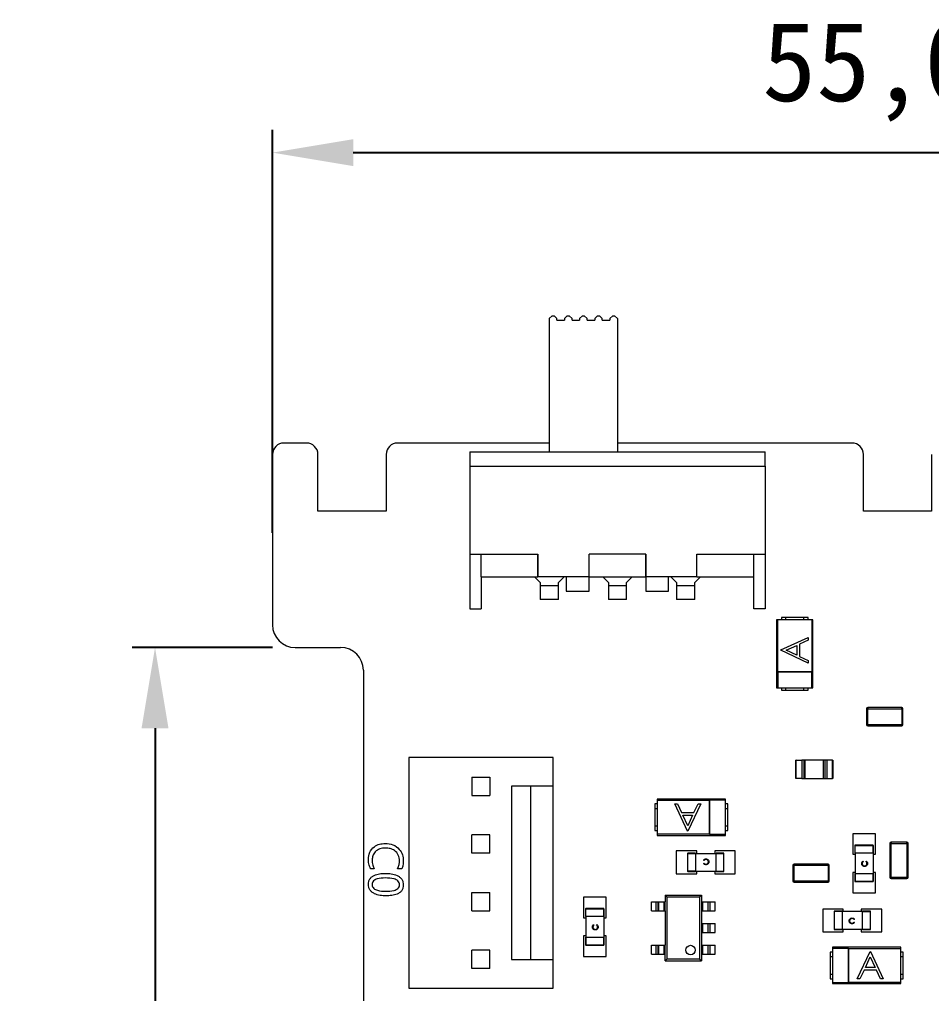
# Model space of a CAD drawing. Header units: millimetres. Extents: x 357.3 to 442.8, y 102.1 to 195.9.
# Drawn here: x 357.26 to 397.39, y 153.03 to 195.91 of the extents above; entities that cross this region are included whole.
import ezdxf

# ---------------------------------------------------------------- set-up
doc = ezdxf.new("R2010")
doc.units = ezdxf.units.MM
doc.header["$PDSIZE"] = -1
doc.dimstyles.new('ISO-25', dxfattribs={"dimtxt": 2.5, "dimasz": 2.5, "dimexe": 1.25, "dimexo": 0.625, "dimtad": 1, "dimtxsty": 'Standard', "dimcen": 2.5, "dimadec": 0, "dimazin": 0, "dimtfac": 1, "dimtmove": 0, "dimatfit": 3, "dimfxl": 1, "dimarcsym": 0})

# ---------------------------------------------------------------- blocks, each defined once
blk = doc.blocks.new('*D4')
at = {"color": 0, "lineweight": -2, "transparency": 16777216}
for p, q in [((368.395, 173.313), (368.395, 191.046)), ((423.395, 173.313), (423.395, 191.046)), ((371.951, 190.046), (419.839, 190.046))]:
    blk.add_line(p, q, dxfattribs=at)
at = {"color": 0, "transparency": 16777216}
for points in [[(371.951, 190.639), (371.951, 189.454), (368.395, 190.046)], [(419.839, 190.639), (419.839, 189.454), (423.395, 190.046)]]:
    blk.add_solid(points, dxfattribs=at)
at = {"layer": 'Defpoints', "color": 0, "transparency": 16777216}
for p in [(423.395, 190.046), (368.395, 172.313), (423.395, 172.313)]:
    blk.add_point(p, dxfattribs=at)
at = {"color": 0, "transparency": 16777216, "insert": (395.895, 193.612), "char_height": 3.5, "attachment_point": 5}
blk.add_mtext('55,00', dxfattribs=at)
blk = doc.blocks.new('*D9')
at = {"color": 0, "lineweight": -2, "transparency": 16777216}
for p, q in [((368.395, 168.262), (362.226, 168.262)), ((363.226, 164.706), (363.226, 147.828)), ((363.226, 123.818), (363.226, 140.696)), ((368.395, 120.262), (362.226, 120.262))]:
    blk.add_line(p, q, dxfattribs=at)
at = {"color": 0, "transparency": 16777216}
for points in [[(362.633, 164.706), (363.819, 164.706), (363.226, 168.262)], [(362.633, 123.818), (363.819, 123.818), (363.226, 120.262)]]:
    blk.add_solid(points, dxfattribs=at)
at = {"layer": 'Defpoints', "color": 0, "transparency": 16777216}
for p in [(363.226, 168.262), (369.395, 168.262), (369.395, 120.262)]:
    blk.add_point(p, dxfattribs=at)
at = {"color": 0, "transparency": 16777216, "insert": (363.226, 144.262), "char_height": 3.5, "attachment_point": 5}
blk.add_mtext('48,00', dxfattribs=at)

msp = doc.modelspace()

# ---------------------------------------------------------------- linework, layer by layer
at = {"color": 7, "linetype": 'Continuous', "lineweight": 15}
for p, q in [((380.575, 182.743), (380.7, 182.868)), ((380.575, 182.743), (380.575, 176.868)), ((380.7, 182.868), (380.783, 182.868)), ((380.783, 182.868), (380.908, 182.743)), ((380.908, 182.668), (380.908, 182.743)), ((381.242, 182.743), (381.367, 182.868)), ((381.242, 182.743), (381.242, 182.668)), ((381.367, 182.868), (381.45, 182.868)), ((381.45, 182.868), (381.575, 182.743)), ((381.575, 182.668), (381.575, 182.743)), ((381.908, 182.743), (382.033, 182.868)), ((381.908, 182.743), (381.908, 182.668)), ((382.033, 182.868), (382.117, 182.868)), ((382.117, 182.868), (382.242, 182.743)), ((382.242, 182.668), (382.242, 182.743)), ((382.575, 182.743), (382.7, 182.868)), ((382.575, 182.743), (382.575, 182.668)), ((382.7, 182.868), (382.783, 182.868)), ((382.783, 182.868), (382.908, 182.743)), ((382.908, 182.668), (382.908, 182.743)), ((383.242, 182.743), (383.367, 182.868)), ((383.242, 182.743), (383.242, 182.668)), ((383.367, 182.868), (383.45, 182.868)), ((383.45, 182.868), (383.575, 182.743)), ((383.575, 182.743), (383.575, 176.868)), ((380.908, 182.668), (381.242, 182.668)), ((381.575, 182.668), (381.908, 182.668)), ((382.242, 182.668), (382.575, 182.668)), ((382.908, 182.668), (383.242, 182.668)), ((369.895, 177.262), (368.895, 177.262)), ((380.575, 177.262), (373.895, 177.262)), ((393.895, 177.262), (383.575, 177.262)), ((368.395, 176.762), (368.395, 169.262)), ((370.395, 174.262), (370.395, 176.762)), ((373.395, 176.762), (373.395, 174.262)), ((377.075, 176.868), (377.7, 176.868)), ((377.075, 176.868), (377.075, 176.243)), ((377.7, 176.868), (389.45, 176.868)), ((389.45, 176.868), (390.075, 176.868)), ((390.075, 176.243), (390.075, 176.868)), ((394.395, 174.262), (394.395, 176.762)), ((397.395, 176.762), (397.395, 174.262)), ((377.075, 176.243), (377.075, 172.368)), ((377.075, 176.243), (390.075, 176.243)), ((390.075, 176.243), (390.075, 172.368)), ((373.395, 174.262), (370.395, 174.262)), ((397.395, 174.262), (394.395, 174.262)), ((377.075, 172.368), (380.075, 172.368)), ((377.075, 172.368), (377.075, 169.968)), ((377.575, 171.368), (377.575, 172.368)), ((380.07, 171.368), (380.07, 172.368)), ((380.075, 172.368), (380.075, 171.368)), ((384.825, 172.368), (382.325, 172.368)), ((382.325, 171.368), (382.325, 172.368)), ((384.82, 171.368), (384.82, 172.368)), ((384.825, 172.368), (384.825, 171.368)), ((387.075, 172.368), (390.075, 172.368)), ((387.075, 171.368), (387.075, 172.368)), ((389.575, 171.368), (389.575, 172.368)), ((390.075, 172.368), (390.075, 169.968)), ((377.575, 171.368), (380.07, 171.368)), ((377.575, 171.368), (377.575, 169.968)), ((379.925, 171.368), (380.175, 171.118)), ((380.07, 171.368), (380.075, 171.368)), ((381.325, 171.368), (380.075, 171.368)), ((380.175, 171.118), (380.175, 170.993)), ((380.975, 171.118), (381.225, 171.368)), ((380.975, 170.993), (380.975, 171.118)), ((382.325, 171.368), (381.325, 171.368)), ((381.325, 171.368), (381.325, 170.743)), ((382.325, 171.368), (384.82, 171.368)), ((382.325, 170.743), (382.325, 171.368)), ((382.925, 171.368), (383.175, 171.118)), ((383.175, 171.118), (383.175, 170.993)), ((383.975, 171.118), (384.225, 171.368)), ((383.975, 170.993), (383.975, 171.118)), ((384.82, 171.368), (384.825, 171.368)), ((385.825, 171.368), (384.825, 171.368)), ((384.825, 171.368), (384.825, 170.743)), ((387.075, 171.368), (385.825, 171.368)), ((385.825, 170.743), (385.825, 171.368)), ((385.925, 171.368), (386.175, 171.118)), ((386.175, 171.118), (386.175, 170.993)), ((386.975, 171.118), (387.225, 171.368)), ((386.975, 170.993), (386.975, 171.118)), ((387.075, 171.368), (389.575, 171.368)), ((389.575, 169.968), (389.575, 171.368)), ((380.175, 170.993), (380.975, 170.993)), ((380.175, 170.993), (380.175, 170.368)), ((380.975, 170.368), (380.975, 170.993)), ((381.325, 170.743), (382.325, 170.743)), ((383.175, 170.993), (383.975, 170.993)), ((383.175, 170.993), (383.175, 170.368)), ((383.975, 170.368), (383.975, 170.993)), ((384.825, 170.743), (385.825, 170.743)), ((386.175, 170.993), (386.975, 170.993)), ((386.175, 170.993), (386.175, 170.368)), ((386.975, 170.368), (386.975, 170.993)), ((380.975, 170.368), (380.175, 170.368)), ((383.975, 170.368), (383.175, 170.368)), ((386.975, 170.368), (386.175, 170.368)), ((377.075, 169.968), (377.575, 169.968)), ((390.075, 169.968), (389.575, 169.968)), ((390.579, 169.485), (390.579, 166.485)), ((390.631, 169.485), (390.579, 169.485)), ((390.631, 167.185), (390.631, 169.485)), ((392.126, 169.485), (390.631, 169.485)), ((390.989, 169.585), (390.789, 169.585)), ((390.789, 169.585), (390.789, 169.485)), ((390.989, 169.485), (390.989, 169.585)), ((391.769, 169.585), (390.989, 169.585)), ((391.969, 169.585), (391.769, 169.585)), ((391.769, 169.585), (391.769, 169.485)), ((391.969, 169.485), (391.969, 169.585)), ((392.126, 169.485), (392.126, 167.185)), ((392.179, 169.485), (392.126, 169.485)), ((392.179, 166.485), (392.179, 169.485)), ((390.77, 168.154), (391.97, 168.707)), ((391.97, 168.59), (391.585, 168.413)), ((391.97, 168.707), (391.97, 168.59)), ((369.395, 168.262), (371.395, 168.262)), ((390.77, 168.138), (390.77, 168.154)), ((391.97, 167.569), (390.77, 168.138)), ((391.004, 168.145), (391.462, 168.356)), ((391.462, 167.927), (391.004, 168.145)), ((391.462, 168.356), (391.462, 167.927)), ((391.585, 168.413), (391.585, 167.869)), ((391.585, 167.869), (391.97, 167.686)), ((391.97, 167.686), (391.97, 167.569)), ((372.395, 167.262), (372.395, 121.262)), ((390.629, 167.185), (390.629, 166.485)), ((392.128, 167.185), (390.629, 167.185)), ((390.631, 167.185), (392.126, 167.185)), ((392.128, 166.485), (392.128, 167.185)), ((390.579, 166.485), (390.629, 166.485)), ((390.629, 166.485), (392.128, 166.485)), ((390.789, 166.485), (390.789, 166.385)), ((390.789, 166.385), (390.989, 166.385)), ((390.989, 166.385), (390.989, 166.485)), ((390.989, 166.385), (391.769, 166.385)), ((391.769, 166.485), (391.769, 166.385)), ((391.769, 166.385), (391.969, 166.385)), ((391.969, 166.385), (391.969, 166.485)), ((392.128, 166.485), (392.179, 166.485)), ((394.588, 165.564), (394.538, 165.564)), ((394.538, 165.564), (394.538, 164.864)), ((394.588, 165.614), (394.588, 165.564)), ((396.088, 165.614), (394.588, 165.614)), ((394.588, 165.564), (396.088, 165.564)), ((394.588, 164.864), (394.588, 165.564)), ((396.088, 165.564), (396.088, 165.614)), ((396.088, 165.564), (396.088, 164.864)), ((396.138, 165.564), (396.088, 165.564)), ((396.138, 164.864), (396.138, 165.564)), ((394.538, 164.864), (394.588, 164.864)), ((396.088, 164.864), (394.588, 164.864)), ((394.588, 164.864), (394.588, 164.814)), ((394.588, 164.814), (396.088, 164.814)), ((396.088, 164.864), (396.138, 164.864)), ((396.088, 164.814), (396.088, 164.864)), ((374.395, 163.422), (374.395, 153.262)), ((380.745, 163.422), (374.395, 163.422)), ((380.745, 162.152), (380.745, 163.422)), ((391.429, 162.496), (391.429, 163.296)), ((391.439, 163.296), (391.429, 163.296)), ((391.439, 163.296), (391.691, 163.296)), ((391.439, 162.496), (391.439, 163.296)), ((391.691, 163.296), (391.691, 162.496)), ((391.784, 163.296), (391.691, 163.296)), ((391.784, 162.496), (391.784, 163.296)), ((391.833, 163.296), (391.784, 163.296)), ((391.833, 162.496), (391.833, 163.296)), ((392.646, 163.296), (391.833, 163.296)), ((392.646, 162.496), (392.646, 163.296)), ((392.695, 163.296), (392.646, 163.296)), ((392.695, 163.296), (392.695, 162.496)), ((392.788, 163.296), (392.695, 163.296)), ((392.788, 163.296), (392.788, 162.496)), ((393.039, 163.296), (392.788, 163.296)), ((393.039, 162.496), (393.039, 163.296)), ((393.039, 163.296), (393.049, 163.296)), ((393.049, 163.296), (393.049, 162.496)), ((377.165, 162.552), (377.165, 161.752)), ((377.165, 162.552), (377.965, 162.552)), ((377.965, 162.552), (377.965, 161.752)), ((378.915, 162.152), (378.915, 154.532)), ((379.745, 162.152), (378.915, 162.152)), ((380.745, 162.152), (379.745, 162.152)), ((379.745, 162.152), (379.745, 154.532)), ((380.745, 154.532), (380.745, 162.152)), ((391.439, 162.496), (391.429, 162.496)), ((391.691, 162.496), (391.439, 162.496)), ((391.691, 162.496), (391.784, 162.496)), ((391.784, 162.496), (391.833, 162.496)), ((391.833, 162.496), (392.646, 162.496)), ((392.646, 162.496), (392.695, 162.496)), ((392.695, 162.496), (392.788, 162.496)), ((392.788, 162.496), (393.039, 162.496)), ((393.049, 162.496), (393.039, 162.496)), ((377.165, 161.752), (377.965, 161.752)), ((385.227, 161.38), (385.227, 161.18)), ((385.327, 161.38), (385.227, 161.38)), ((388.327, 161.59), (385.327, 161.59)), ((385.327, 161.59), (385.327, 161.538)), ((385.327, 161.538), (387.627, 161.538)), ((385.327, 161.538), (385.327, 160.043)), ((386.104, 161.381), (386.221, 161.381)), ((386.658, 160.181), (386.104, 161.381)), ((386.221, 161.381), (386.399, 160.997)), ((387.243, 161.381), (386.673, 160.181)), ((386.943, 160.997), (387.125, 161.381)), ((387.125, 161.381), (387.243, 161.381)), ((387.627, 161.539), (387.627, 160.041)), ((388.327, 161.539), (387.627, 161.539)), ((387.627, 160.043), (387.627, 161.538)), ((388.327, 161.539), (388.327, 161.59)), ((388.327, 160.041), (388.327, 161.539)), ((388.427, 161.38), (388.327, 161.38)), ((388.427, 161.18), (388.427, 161.38)), ((385.227, 161.18), (385.327, 161.18)), ((385.227, 161.18), (385.227, 160.4)), ((386.399, 160.997), (386.943, 160.997)), ((386.667, 160.415), (386.455, 160.874)), ((386.455, 160.874), (386.884, 160.874)), ((386.884, 160.874), (386.667, 160.415)), ((388.327, 161.18), (388.427, 161.18)), ((388.427, 160.4), (388.427, 161.18)), ((385.227, 160.4), (385.227, 160.2)), ((385.327, 160.4), (385.227, 160.4)), ((388.427, 160.4), (388.327, 160.4)), ((388.427, 160.2), (388.427, 160.4)), ((377.165, 159.212), (377.165, 160.012)), ((377.965, 160.012), (377.165, 160.012)), ((377.965, 159.212), (377.965, 160.012)), ((385.227, 160.2), (385.327, 160.2)), ((387.627, 160.043), (385.327, 160.043)), ((385.327, 160.043), (385.327, 159.99)), ((385.327, 159.99), (388.327, 159.99)), ((386.673, 160.181), (386.658, 160.181)), ((387.627, 160.041), (388.327, 160.041)), ((388.327, 160.2), (388.427, 160.2)), ((388.327, 159.99), (388.327, 160.041)), ((393.929, 160.058), (393.929, 159.158)), ((394.929, 160.058), (393.929, 160.058)), ((394.929, 159.158), (394.929, 160.058)), ((394.024, 159.548), (394.024, 159.208)), ((394.034, 159.548), (394.024, 159.548)), ((394.034, 159.548), (394.034, 159.558)), ((394.824, 159.558), (394.034, 159.558)), ((394.034, 159.548), (394.824, 159.548)), ((394.034, 159.208), (394.034, 159.548)), ((394.824, 159.548), (394.824, 159.558)), ((394.824, 159.548), (394.824, 159.208)), ((394.834, 159.548), (394.824, 159.548)), ((394.834, 159.208), (394.834, 159.548)), ((395.614, 159.635), (395.564, 159.635)), ((395.564, 159.635), (395.564, 158.135)), ((396.314, 159.685), (395.614, 159.685)), ((395.614, 159.685), (395.614, 159.635)), ((395.614, 159.635), (396.314, 159.635)), ((395.614, 158.135), (395.614, 159.635)), ((396.314, 159.635), (396.314, 159.685)), ((396.364, 159.635), (396.314, 159.635)), ((396.314, 159.635), (396.314, 158.135)), ((396.364, 158.135), (396.364, 159.635)), ((377.965, 159.212), (377.165, 159.212)), ((386.162, 159.304), (386.162, 158.304)), ((387.062, 159.304), (386.162, 159.304)), ((386.662, 159.199), (386.662, 158.409)), ((386.672, 159.199), (386.662, 159.199)), ((387.012, 159.209), (386.672, 159.209)), ((386.672, 159.209), (386.672, 159.199)), ((386.672, 158.409), (386.672, 159.199)), ((386.672, 159.199), (387.012, 159.199)), ((387.012, 159.209), (387.012, 159.199)), ((387.012, 159.199), (387.012, 158.409)), ((387.012, 159.199), (387.912, 159.199)), ((387.062, 159.199), (387.062, 159.304)), ((388.762, 159.304), (387.862, 159.304)), ((387.862, 159.304), (387.862, 159.199)), ((387.912, 159.199), (387.912, 159.209)), ((388.252, 159.209), (387.912, 159.209)), ((387.912, 159.199), (388.252, 159.199)), ((387.912, 158.409), (387.912, 159.199)), ((388.252, 159.199), (388.252, 159.209)), ((388.252, 158.409), (388.252, 159.199)), ((388.252, 159.199), (388.262, 159.199)), ((388.262, 158.409), (388.262, 159.199)), ((388.762, 158.304), (388.762, 159.304)), ((393.929, 159.158), (394.034, 159.158)), ((394.034, 159.208), (394.024, 159.208)), ((394.824, 159.208), (394.034, 159.208)), ((394.034, 159.208), (394.034, 158.308)), ((394.834, 159.208), (394.824, 159.208)), ((394.824, 159.208), (394.824, 158.308)), ((394.824, 159.158), (394.929, 159.158)), ((387.383, 158.887), (387.365, 158.902)), ((387.365, 158.75), (387.383, 158.764)), ((391.347, 158.674), (391.297, 158.674)), ((391.297, 158.674), (391.297, 157.974)), ((391.347, 158.724), (391.347, 158.674)), ((392.847, 158.724), (391.347, 158.724)), ((391.347, 157.974), (391.347, 158.674)), ((391.347, 158.674), (392.847, 158.674)), ((392.847, 158.674), (392.847, 158.724)), ((392.847, 158.674), (392.847, 157.974)), ((392.897, 158.674), (392.847, 158.674)), ((392.897, 157.974), (392.897, 158.674)), ((394.375, 158.855), (394.389, 158.836)), ((394.512, 158.836), (394.526, 158.855)), ((372.876, 158.518), (372.711, 158.518)), ((374.092, 158.518), (373.891, 158.518)), ((386.162, 158.304), (387.062, 158.304)), ((386.672, 158.409), (386.662, 158.409)), ((387.012, 158.409), (386.672, 158.409)), ((386.672, 158.409), (386.672, 158.399)), ((386.672, 158.399), (387.012, 158.399)), ((387.012, 158.409), (387.012, 158.399)), ((387.012, 158.409), (387.912, 158.409)), ((387.062, 158.304), (387.062, 158.409)), ((387.862, 158.409), (387.862, 158.304)), ((387.862, 158.304), (388.762, 158.304)), ((387.912, 158.399), (387.912, 158.409)), ((387.912, 158.409), (388.252, 158.409)), ((387.912, 158.399), (388.252, 158.399)), ((388.252, 158.399), (388.252, 158.409)), ((388.252, 158.409), (388.262, 158.409)), ((393.929, 158.358), (393.929, 157.458)), ((394.034, 158.358), (393.929, 158.358)), ((394.024, 158.308), (394.024, 157.968)), ((394.024, 158.308), (394.034, 158.308)), ((394.034, 158.308), (394.034, 157.968)), ((394.034, 158.308), (394.824, 158.308)), ((394.929, 158.358), (394.824, 158.358)), ((394.824, 158.308), (394.824, 157.968)), ((394.824, 158.308), (394.834, 158.308)), ((394.834, 157.968), (394.834, 158.308)), ((394.929, 157.458), (394.929, 158.358)), ((391.297, 157.974), (391.347, 157.974)), ((392.847, 157.974), (391.347, 157.974)), ((391.347, 157.974), (391.347, 157.924)), ((391.347, 157.924), (392.847, 157.924)), ((392.847, 157.974), (392.897, 157.974)), ((392.847, 157.924), (392.847, 157.974)), ((394.024, 157.968), (394.034, 157.968)), ((394.034, 157.968), (394.824, 157.968)), ((394.034, 157.968), (394.034, 157.958)), ((394.034, 157.958), (394.824, 157.958)), ((394.824, 157.968), (394.824, 157.958)), ((394.824, 157.968), (394.834, 157.968)), ((395.564, 158.135), (395.614, 158.135)), ((396.314, 158.135), (395.614, 158.135)), ((395.614, 158.135), (395.614, 158.085)), ((395.614, 158.085), (396.314, 158.085)), ((396.314, 158.135), (396.364, 158.135)), ((396.314, 158.085), (396.314, 158.135)), ((377.165, 157.472), (377.965, 157.472)), ((377.165, 156.672), (377.165, 157.472)), ((377.965, 156.672), (377.965, 157.472)), ((393.929, 157.458), (394.929, 157.458)), ((382.076, 157.264), (382.076, 156.364)), ((383.076, 157.264), (382.076, 157.264)), ((383.076, 156.364), (383.076, 157.264)), ((385.071, 156.662), (385.071, 157.062)), ((385.071, 157.062), (385.28, 157.062)), ((385.28, 156.662), (385.28, 157.062)), ((385.28, 157.062), (385.371, 157.062)), ((385.371, 156.662), (385.371, 157.062)), ((385.371, 157.062), (385.377, 157.062)), ((385.377, 157.062), (385.377, 156.662)), ((385.377, 157.062), (385.627, 157.062)), ((385.627, 156.662), (385.627, 157.062)), ((385.627, 157.062), (385.671, 157.062)), ((385.671, 157.362), (387.271, 157.362)), ((385.671, 157.362), (385.752, 157.281)), ((385.671, 157.362), (385.671, 157.062)), ((385.671, 156.662), (385.671, 157.062)), ((385.752, 157.281), (387.19, 157.281)), ((385.752, 157.281), (385.752, 154.543)), ((387.19, 157.281), (387.271, 157.362)), ((387.19, 157.281), (387.19, 154.543)), ((387.271, 157.362), (387.271, 157.062)), ((387.271, 157.062), (387.271, 156.662)), ((387.271, 157.062), (387.315, 157.062)), ((387.315, 157.062), (387.315, 156.662)), ((387.315, 157.062), (387.565, 157.062)), ((387.565, 156.662), (387.565, 157.062)), ((387.565, 157.062), (387.571, 157.062)), ((387.571, 156.662), (387.571, 157.062)), ((387.571, 157.062), (387.662, 157.062)), ((387.662, 156.662), (387.662, 157.062)), ((387.662, 157.062), (387.871, 157.062)), ((387.871, 156.662), (387.871, 157.062)), ((377.165, 156.672), (377.965, 156.672)), ((382.171, 156.754), (382.171, 156.414)), ((382.181, 156.754), (382.171, 156.754)), ((382.181, 156.754), (382.181, 156.764)), ((382.971, 156.764), (382.181, 156.764)), ((382.181, 156.754), (382.971, 156.754)), ((382.181, 156.414), (382.181, 156.754)), ((382.971, 156.754), (382.971, 156.764)), ((382.971, 156.754), (382.971, 156.414)), ((382.981, 156.754), (382.971, 156.754)), ((382.981, 156.414), (382.981, 156.754)), ((385.071, 156.662), (385.28, 156.662)), ((385.28, 156.662), (385.371, 156.662)), ((385.371, 156.662), (385.377, 156.662)), ((385.377, 156.662), (385.627, 156.662)), ((385.627, 156.662), (385.671, 156.662)), ((385.671, 156.662), (385.671, 155.162)), ((387.271, 156.662), (387.271, 156.112)), ((387.271, 156.662), (387.315, 156.662)), ((387.315, 156.662), (387.565, 156.662)), ((387.565, 156.662), (387.571, 156.662)), ((387.571, 156.662), (387.662, 156.662)), ((387.662, 156.662), (387.871, 156.662)), ((393.506, 156.748), (392.606, 156.748)), ((392.606, 156.748), (392.606, 155.748)), ((393.106, 156.643), (393.106, 155.853)), ((393.116, 156.643), (393.106, 156.643)), ((393.456, 156.653), (393.116, 156.653)), ((393.116, 156.653), (393.116, 156.643)), ((393.116, 156.643), (393.116, 155.853)), ((393.456, 156.643), (393.116, 156.643)), ((393.456, 156.653), (393.456, 156.643)), ((393.456, 156.643), (393.456, 155.853)), ((394.356, 156.643), (393.456, 156.643)), ((393.506, 156.643), (393.506, 156.748)), ((395.206, 156.748), (394.306, 156.748)), ((394.306, 156.748), (394.306, 156.643)), ((394.356, 156.643), (394.356, 156.653)), ((394.696, 156.653), (394.356, 156.653)), ((394.356, 155.853), (394.356, 156.643)), ((394.356, 156.643), (394.696, 156.643)), ((394.696, 156.643), (394.696, 156.653)), ((394.696, 156.643), (394.696, 155.853)), ((394.696, 156.643), (394.706, 156.643)), ((394.706, 155.853), (394.706, 156.643)), ((395.206, 155.748), (395.206, 156.748)), ((382.076, 156.364), (382.181, 156.364)), ((382.181, 156.414), (382.171, 156.414)), ((382.971, 156.414), (382.181, 156.414)), ((382.181, 156.414), (382.181, 155.514)), ((382.981, 156.414), (382.971, 156.414)), ((382.971, 156.414), (382.971, 155.514)), ((382.971, 156.364), (383.076, 156.364)), ((387.271, 156.112), (387.271, 155.712)), ((387.271, 156.112), (387.315, 156.112)), ((387.315, 156.112), (387.315, 155.712)), ((387.315, 156.112), (387.565, 156.112)), ((387.565, 155.712), (387.565, 156.112)), ((387.565, 156.112), (387.571, 156.112)), ((387.571, 155.712), (387.571, 156.112)), ((387.571, 156.112), (387.662, 156.112)), ((387.662, 155.712), (387.662, 156.112)), ((387.662, 156.112), (387.871, 156.112)), ((387.871, 155.712), (387.871, 156.112)), ((394.003, 156.302), (393.984, 156.288)), ((393.984, 156.165), (394.003, 156.151)), ((382.522, 156.061), (382.536, 156.042)), ((382.659, 156.042), (382.674, 156.061)), ((387.271, 155.712), (387.271, 155.162)), ((387.271, 155.712), (387.315, 155.712)), ((387.315, 155.712), (387.565, 155.712)), ((387.565, 155.712), (387.571, 155.712)), ((387.571, 155.712), (387.662, 155.712)), ((387.662, 155.712), (387.871, 155.712)), ((392.606, 155.748), (393.506, 155.748)), ((393.116, 155.853), (393.106, 155.853)), ((393.456, 155.853), (393.116, 155.853)), ((393.116, 155.853), (393.116, 155.843)), ((393.116, 155.843), (393.456, 155.843)), ((393.456, 155.853), (393.456, 155.843)), ((394.356, 155.853), (393.456, 155.853)), ((393.506, 155.748), (393.506, 155.853)), ((394.306, 155.853), (394.306, 155.748)), ((394.306, 155.748), (395.206, 155.748)), ((394.696, 155.853), (394.356, 155.853)), ((394.356, 155.843), (394.356, 155.853)), ((394.356, 155.843), (394.696, 155.843)), ((394.696, 155.843), (394.696, 155.853)), ((394.696, 155.853), (394.706, 155.853)), ((382.181, 155.564), (382.076, 155.564)), ((382.076, 155.564), (382.076, 154.664)), ((382.171, 155.514), (382.171, 155.174)), ((382.171, 155.514), (382.181, 155.514)), ((382.181, 155.514), (382.181, 155.174)), ((382.181, 155.514), (382.971, 155.514)), ((383.076, 155.564), (382.971, 155.564)), ((382.971, 155.514), (382.971, 155.174)), ((382.971, 155.514), (382.981, 155.514)), ((382.981, 155.174), (382.981, 155.514)), ((383.076, 154.664), (383.076, 155.564)), ((377.165, 154.132), (377.165, 154.932)), ((377.965, 154.932), (377.165, 154.932)), ((377.965, 154.132), (377.965, 154.932)), ((382.171, 155.174), (382.181, 155.174)), ((382.181, 155.174), (382.971, 155.174)), ((382.181, 155.174), (382.181, 155.164)), ((382.181, 155.164), (382.971, 155.164)), ((382.971, 155.174), (382.971, 155.164)), ((382.971, 155.174), (382.981, 155.174)), ((385.071, 154.762), (385.071, 155.162)), ((385.071, 155.162), (385.28, 155.162)), ((385.28, 154.762), (385.28, 155.162)), ((385.28, 155.162), (385.371, 155.162)), ((385.371, 154.762), (385.371, 155.162)), ((385.371, 155.162), (385.377, 155.162)), ((385.377, 155.162), (385.377, 154.762)), ((385.377, 155.162), (385.627, 155.162)), ((385.627, 154.762), (385.627, 155.162)), ((385.627, 155.162), (385.671, 155.162)), ((385.671, 154.762), (385.671, 155.162)), ((387.271, 155.162), (387.271, 154.762)), ((387.271, 155.162), (387.315, 155.162)), ((387.315, 155.162), (387.315, 154.762)), ((387.315, 155.162), (387.565, 155.162)), ((387.565, 154.762), (387.565, 155.162)), ((387.565, 155.162), (387.571, 155.162)), ((387.571, 154.762), (387.571, 155.162)), ((387.571, 155.162), (387.662, 155.162)), ((387.662, 154.762), (387.662, 155.162)), ((387.662, 155.162), (387.871, 155.162)), ((387.871, 154.762), (387.871, 155.162)), ((392.941, 154.852), (392.941, 154.652)), ((393.041, 154.852), (392.941, 154.852)), ((396.041, 155.062), (393.041, 155.062)), ((393.041, 155.062), (393.041, 155.011)), ((393.741, 155.011), (393.041, 155.011)), ((393.041, 155.011), (393.041, 153.513)), ((393.741, 153.513), (393.741, 155.011)), ((393.741, 155.01), (396.041, 155.01)), ((393.741, 155.01), (393.741, 153.515)), ((394.125, 153.671), (394.694, 154.871)), ((394.694, 154.871), (394.71, 154.871)), ((394.71, 154.871), (395.264, 153.671)), ((396.041, 155.01), (396.041, 155.062)), ((396.041, 153.515), (396.041, 155.01)), ((396.141, 154.852), (396.041, 154.852)), ((396.141, 154.652), (396.141, 154.852)), ((378.915, 154.532), (379.745, 154.532)), ((379.745, 154.532), (380.745, 154.532)), ((380.745, 153.262), (380.745, 154.532)), ((382.076, 154.664), (383.076, 154.664)), ((385.071, 154.762), (385.28, 154.762)), ((385.28, 154.762), (385.371, 154.762)), ((385.371, 154.762), (385.377, 154.762)), ((385.377, 154.762), (385.627, 154.762)), ((385.627, 154.762), (385.671, 154.762)), ((385.671, 154.462), (385.671, 154.762)), ((385.671, 154.462), (385.752, 154.543)), ((385.671, 154.462), (387.271, 154.462)), ((387.19, 154.543), (385.752, 154.543)), ((387.271, 154.462), (387.19, 154.543)), ((387.271, 154.762), (387.271, 154.462)), ((387.271, 154.762), (387.315, 154.762)), ((387.315, 154.762), (387.565, 154.762)), ((387.565, 154.762), (387.571, 154.762)), ((387.571, 154.762), (387.662, 154.762)), ((387.662, 154.762), (387.871, 154.762)), ((392.941, 154.652), (393.041, 154.652)), ((392.941, 154.652), (392.941, 153.872)), ((394.484, 154.179), (394.701, 154.637)), ((394.701, 154.637), (394.912, 154.179)), ((396.041, 154.652), (396.141, 154.652)), ((396.141, 153.872), (396.141, 154.652)), ((377.965, 154.132), (377.165, 154.132)), ((394.425, 154.056), (394.243, 153.671)), ((394.969, 154.056), (394.425, 154.056)), ((394.912, 154.179), (394.484, 154.179)), ((395.147, 153.671), (394.969, 154.056)), ((392.941, 153.872), (392.941, 153.672)), ((393.041, 153.872), (392.941, 153.872)), ((392.941, 153.672), (393.041, 153.672)), ((393.041, 153.513), (393.741, 153.513)), ((393.041, 153.513), (393.041, 153.462)), ((396.041, 153.515), (393.741, 153.515)), ((394.243, 153.671), (394.125, 153.671)), ((395.264, 153.671), (395.147, 153.671)), ((396.141, 153.872), (396.041, 153.872)), ((396.041, 153.672), (396.141, 153.672)), ((396.041, 153.462), (396.041, 153.515)), ((396.141, 153.672), (396.141, 153.872)), ((374.395, 153.262), (380.745, 153.262)), ((393.041, 153.462), (396.041, 153.462))]:
    msp.add_line(p, q, dxfattribs=at)
msp.add_circle((386.791, 154.942), 0.208, dxfattribs=at)
for centre, radius, start, end in [((368.895, 176.762), 0.5, 90, 180), ((369.895, 176.762), 0.5, 0, 90), ((373.895, 176.762), 0.5, 90, 180), ((393.895, 176.762), 0.5, 0, 90), ((369.395, 169.262), 1, 180, 270), ((371.395, 167.262), 1, 0, 90), ((394.588, 165.564), 0.05, 90, 180), ((396.088, 165.564), 0.05, 0, 90), ((394.588, 164.864), 0.05, 180, 270), ((396.088, 164.864), 0.05, 270, 0), ((394.034, 159.548), 0.01, 90, 180), ((394.824, 159.548), 0.01, 0, 90), ((395.614, 159.635), 0.05, 90, 180), ((396.314, 159.635), 0.05, 0, 90), ((386.672, 159.199), 0.01, 90, 180), ((388.252, 159.199), 0.01, 0, 90), ((391.347, 158.674), 0.05, 90, 180), ((392.847, 158.674), 0.05, 0, 90), ((386.672, 158.409), 0.01, 180, 270), ((388.252, 158.409), 0.01, 270, 0), ((391.347, 157.974), 0.05, 180, 270), ((392.847, 157.974), 0.05, 270, 0), ((394.034, 157.968), 0.01, 180, 270), ((394.824, 157.968), 0.01, 270, 0), ((395.614, 158.135), 0.05, 180, 270), ((396.314, 158.135), 0.05, 270, 0), ((382.181, 156.754), 0.01, 90, 180), ((382.971, 156.754), 0.01, 0, 90), ((393.116, 156.643), 0.01, 90, 180), ((394.696, 156.643), 0.01, 0, 90), ((393.116, 155.853), 0.01, 180, 270), ((394.696, 155.853), 0.01, 270, 0), ((382.181, 155.174), 0.01, 180, 270), ((382.971, 155.174), 0.01, 270, 0)]:
    msp.add_arc(centre, radius, start, end, dxfattribs=at)
for points, knots in [([(372.615, 158.93), (372.625, 159.039), (372.646, 159.255), (372.848, 159.496), (373.101, 159.618), (373.271, 159.628), (373.355, 159.634)], [0, 0, 0, 0, 0.27989, 0.55882, 0.77913, 1, 1, 1, 1]), ([(373.355, 159.634), (373.472, 159.624), (373.704, 159.604), (373.975, 159.406), (374.13, 159.144), (374.145, 158.962), (374.152, 158.871)], [0, 0, 0, 0, 0.280178, 0.559368, 0.779491, 1, 1, 1, 1]), ([(373.368, 159.432), (373.284, 159.427), (373.117, 159.415), (372.914, 159.286), (372.796, 159.1), (372.785, 158.968), (372.78, 158.903)], [0, 0, 0, 0, 0.280537, 0.559696, 0.779607, 1, 1, 1, 1]), ([(373.987, 158.869), (373.978, 158.958), (373.959, 159.135), (373.785, 159.327), (373.576, 159.421), (373.437, 159.429), (373.368, 159.432)], [0, 0, 0, 0, 0.279546, 0.55866, 0.779038, 1, 1, 1, 1]), ([(372.711, 158.518), (372.679, 158.592), (372.621, 158.724), (372.617, 158.867), (372.615, 158.93)], [0, 0, 0, 0, 0.559109, 1, 1, 1, 1]), ([(372.78, 158.903), (372.784, 158.827), (372.791, 158.692), (372.85, 158.571), (372.876, 158.518)], [0, 0, 0, 0, 0.559992, 1, 1, 1, 1]), ([(373.891, 158.518), (373.922, 158.58), (373.978, 158.691), (373.984, 158.815), (373.987, 158.869)], [0, 0, 0, 0, 0.559564, 1, 1, 1, 1]), ([(374.152, 158.871), (374.15, 158.803), (374.147, 158.682), (374.109, 158.568), (374.092, 158.518)], [0, 0, 0, 0, 0.5602231, 1, 1, 1, 1]), ([(387.365, 158.902), (387.369, 158.907), (387.382, 158.922), (387.41, 158.942), (387.443, 158.951), (387.463, 158.952), (387.469, 158.952)], [0, 0, 0, 0, 0.166908, 0.499576, 0.842554, 1, 1, 1, 1]), ([(387.469, 158.7), (387.463, 158.7), (387.442, 158.701), (387.408, 158.71), (387.38, 158.73), (387.368, 158.746), (387.365, 158.75)], [0, 0, 0, 0, 0.166561, 0.502941, 0.873097, 1, 1, 1, 1]), ([(387.469, 158.927), (387.463, 158.927), (387.444, 158.926), (387.414, 158.915), (387.394, 158.899), (387.385, 158.889), (387.383, 158.887)], [0, 0, 0, 0, 0.205514, 0.579313, 0.942413, 1, 1, 1, 1]), ([(387.383, 158.764), (387.388, 158.759), (387.4, 158.746), (387.426, 158.731), (387.452, 158.725), (387.467, 158.724), (387.471, 158.724)], [0, 0, 0, 0, 0.202445, 0.536463, 0.883626, 1, 1, 1, 1]), ([(387.469, 158.952), (387.476, 158.952), (387.496, 158.951), (387.53, 158.942), (387.556, 158.924), (387.567, 158.911), (387.568, 158.91)], [0, 0, 0, 0, 0.180916, 0.546286, 0.946311, 1, 1, 1, 1]), ([(387.577, 158.826), (387.577, 158.833), (387.576, 158.85), (387.566, 158.877), (387.545, 158.902), (387.517, 158.92), (387.49, 158.927), (387.474, 158.927), (387.469, 158.927)], [0, 0, 0, 0, 0.121591, 0.314495, 0.504486, 0.709421, 0.920394, 1, 1, 1, 1]), ([(387.598, 158.824), (387.598, 158.818), (387.597, 158.797), (387.587, 158.765), (387.561, 158.732), (387.527, 158.709), (387.494, 158.7), (387.475, 158.7), (387.469, 158.7)], [0, 0, 0, 0, 0.100192, 0.303221, 0.503583, 0.711287, 0.921676, 1, 1, 1, 1]), ([(387.471, 158.724), (387.477, 158.725), (387.496, 158.725), (387.526, 158.736), (387.555, 158.759), (387.574, 158.791), (387.576, 158.814), (387.577, 158.826)], [0, 0, 0, 0, 0.122723, 0.348195, 0.57486, 0.784023, 1, 1, 1, 1]), ([(387.568, 158.91), (387.572, 158.905), (387.585, 158.889), (387.596, 158.859), (387.598, 158.835), (387.598, 158.824)], [0, 0, 0, 0, 0.216301, 0.654417, 1, 1, 1, 1]), ([(394.324, 158.75), (394.325, 158.757), (394.325, 158.777), (394.335, 158.811), (394.355, 158.839), (394.371, 158.852), (394.375, 158.855)], [0, 0, 0, 0, 0.16655, 0.502934, 0.873073, 1, 1, 1, 1]), ([(394.449, 158.621), (394.442, 158.621), (394.422, 158.622), (394.39, 158.633), (394.357, 158.658), (394.333, 158.693), (394.325, 158.726), (394.324, 158.745), (394.324, 158.75)], [0, 0, 0, 0, 0.100192, 0.303234, 0.503593, 0.711291, 0.92168, 1, 1, 1, 1]), ([(394.389, 158.836), (394.384, 158.831), (394.371, 158.82), (394.356, 158.794), (394.349, 158.768), (394.349, 158.753), (394.349, 158.749)], [0, 0, 0, 0, 0.202444, 0.53646, 0.883635, 1, 1, 1, 1]), ([(394.349, 158.749), (394.349, 158.742), (394.35, 158.723), (394.361, 158.693), (394.384, 158.664), (394.416, 158.646), (394.439, 158.643), (394.451, 158.642)], [0, 0, 0, 0, 0.1227299, 0.348192, 0.5748591, 0.7840254, 1, 1, 1, 1]), ([(394.451, 158.642), (394.457, 158.643), (394.475, 158.644), (394.501, 158.653), (394.527, 158.674), (394.545, 158.703), (394.552, 158.73), (394.552, 158.746), (394.552, 158.75)], [0, 0, 0, 0, 0.1216, 0.314508, 0.504478, 0.709426, 0.9204, 1, 1, 1, 1]), ([(394.552, 158.75), (394.552, 158.757), (394.551, 158.776), (394.54, 158.805), (394.524, 158.825), (394.513, 158.835), (394.512, 158.836)], [0, 0, 0, 0, 0.205527, 0.579319, 0.942413, 1, 1, 1, 1]), ([(394.526, 158.855), (394.531, 158.851), (394.547, 158.838), (394.566, 158.809), (394.576, 158.777), (394.576, 158.757), (394.577, 158.75)], [0, 0, 0, 0, 0.166921, 0.499575, 0.84255, 1, 1, 1, 1]), ([(394.577, 158.75), (394.576, 158.744), (394.576, 158.724), (394.567, 158.689), (394.549, 158.664), (394.536, 158.653), (394.535, 158.651)], [0, 0, 0, 0, 0.180923, 0.54628, 0.946324, 1, 1, 1, 1]), ([(372.615, 157.838), (372.618, 157.879), (372.623, 157.962), (372.677, 158.077), (372.763, 158.168), (372.904, 158.254), (373.107, 158.308), (373.272, 158.314), (373.354, 158.317)], [0, 0, 0, 0, 0.124985, 0.249823, 0.374757, 0.499846, 0.749637, 1, 1, 1, 1]), ([(373.354, 158.317), (373.443, 158.314), (373.621, 158.308), (373.84, 158.252), (373.995, 158.161), (374.087, 158.062), (374.144, 157.938), (374.149, 157.849), (374.152, 157.804)], [0, 0, 0, 0, 0.250378, 0.500192, 0.625269, 0.750159, 0.874983, 1, 1, 1, 1]), ([(394.535, 158.651), (394.529, 158.647), (394.513, 158.635), (394.484, 158.623), (394.46, 158.622), (394.449, 158.621)], [0, 0, 0, 0, 0.216302, 0.654395, 1, 1, 1, 1]), ([(373.39, 157.329), (373.303, 157.332), (373.13, 157.338), (372.917, 157.397), (372.769, 157.49), (372.679, 157.586), (372.624, 157.708), (372.618, 157.795), (372.615, 157.838)], [0, 0, 0, 0, 0.250363, 0.500118, 0.625208, 0.750143, 0.874979, 1, 1, 1, 1]), ([(373.364, 158.115), (373.242, 158.112), (373.06, 158.107), (372.86, 158.015), (372.788, 157.912), (372.783, 157.851), (372.78, 157.82)], [0, 0, 0, 0, 0.500925, 0.750028, 0.874949, 1, 1, 1, 1]), ([(372.78, 157.82), (372.783, 157.79), (372.789, 157.728), (372.865, 157.626), (373.067, 157.538), (373.251, 157.533), (373.373, 157.53)], [0, 0, 0, 0, 0.124939, 0.249778, 0.49892, 1, 1, 1, 1]), ([(373.987, 157.815), (373.984, 157.847), (373.978, 157.911), (373.897, 158.017), (373.684, 158.107), (373.492, 158.112), (373.364, 158.115)], [0, 0, 0, 0, 0.124918, 0.249718, 0.498941, 1, 1, 1, 1]), ([(373.373, 157.53), (373.498, 157.533), (373.685, 157.538), (373.894, 157.621), (373.977, 157.721), (373.984, 157.783), (373.987, 157.815)], [0, 0, 0, 0, 0.5011829, 0.7505502, 0.8752687, 1, 1, 1, 1]), ([(374.152, 157.804), (374.149, 157.762), (374.144, 157.677), (374.091, 157.559), (374.001, 157.467), (373.852, 157.385), (373.643, 157.336), (373.474, 157.331), (373.39, 157.329)], [0, 0, 0, 0, 0.124995, 0.249801, 0.374638, 0.499699, 0.749589, 1, 1, 1, 1]), ([(393.769, 156.228), (393.77, 156.235), (393.771, 156.255), (393.781, 156.287), (393.807, 156.32), (393.841, 156.344), (393.874, 156.352), (393.893, 156.352), (393.899, 156.353)], [0, 0, 0, 0, 0.100192, 0.303224, 0.503589, 0.711285, 0.92167, 1, 1, 1, 1]), ([(393.8, 156.142), (393.796, 156.148), (393.783, 156.163), (393.772, 156.193), (393.77, 156.217), (393.769, 156.228)], [0, 0, 0, 0, 0.216307, 0.654417, 1, 1, 1, 1]), ([(393.897, 156.328), (393.891, 156.328), (393.872, 156.327), (393.841, 156.316), (393.813, 156.293), (393.794, 156.261), (393.792, 156.238), (393.791, 156.226)], [0, 0, 0, 0, 0.122718, 0.348191, 0.574857, 0.784023, 1, 1, 1, 1]), ([(393.791, 156.226), (393.791, 156.22), (393.792, 156.202), (393.802, 156.176), (393.823, 156.15), (393.851, 156.132), (393.878, 156.125), (393.894, 156.125), (393.899, 156.125)], [0, 0, 0, 0, 0.121591, 0.314497, 0.504485, 0.709425, 0.920399, 1, 1, 1, 1]), ([(393.899, 156.1), (393.892, 156.101), (393.872, 156.101), (393.838, 156.11), (393.812, 156.128), (393.801, 156.141), (393.8, 156.142)], [0, 0, 0, 0, 0.180907, 0.546286, 0.946311, 1, 1, 1, 1]), ([(393.984, 156.288), (393.98, 156.293), (393.968, 156.306), (393.942, 156.321), (393.916, 156.328), (393.901, 156.328), (393.897, 156.328)], [0, 0, 0, 0, 0.202443, 0.536467, 0.883617, 1, 1, 1, 1]), ([(393.899, 156.353), (393.905, 156.352), (393.925, 156.352), (393.96, 156.342), (393.988, 156.322), (394, 156.306), (394.003, 156.302)], [0, 0, 0, 0, 0.166553, 0.502938, 0.873093, 1, 1, 1, 1]), ([(393.899, 156.125), (393.905, 156.125), (393.924, 156.126), (393.954, 156.137), (393.974, 156.153), (393.983, 156.164), (393.984, 156.165)], [0, 0, 0, 0, 0.2055217, 0.5793166, 0.9424135, 1, 1, 1, 1]), ([(394.003, 156.151), (393.999, 156.145), (393.986, 156.13), (393.958, 156.111), (393.925, 156.101), (393.905, 156.101), (393.899, 156.1)], [0, 0, 0, 0, 0.16694, 0.499588, 0.842555, 1, 1, 1, 1]), ([(382.472, 155.956), (382.472, 155.963), (382.472, 155.983), (382.482, 156.017), (382.502, 156.045), (382.518, 156.058), (382.522, 156.061)], [0, 0, 0, 0, 0.166553, 0.502942, 0.873093, 1, 1, 1, 1]), ([(382.596, 155.827), (382.59, 155.827), (382.569, 155.828), (382.537, 155.839), (382.504, 155.864), (382.481, 155.899), (382.472, 155.932), (382.472, 155.951), (382.472, 155.956)], [0, 0, 0, 0, 0.100192, 0.303224, 0.503583, 0.711294, 0.92168, 1, 1, 1, 1]), ([(382.536, 156.042), (382.531, 156.037), (382.518, 156.026), (382.503, 156), (382.497, 155.974), (382.496, 155.959), (382.496, 155.955)], [0, 0, 0, 0, 0.202459, 0.536448, 0.883632, 1, 1, 1, 1]), ([(382.496, 155.955), (382.496, 155.948), (382.497, 155.929), (382.508, 155.899), (382.531, 155.87), (382.563, 155.852), (382.586, 155.85), (382.598, 155.849)], [0, 0, 0, 0, 0.122729, 0.348211, 0.574858, 0.784021, 1, 1, 1, 1]), ([(382.682, 155.857), (382.677, 155.853), (382.661, 155.841), (382.631, 155.829), (382.607, 155.828), (382.596, 155.827)], [0, 0, 0, 0, 0.2163163, 0.6543967, 1, 1, 1, 1]), ([(382.598, 155.849), (382.605, 155.849), (382.622, 155.85), (382.649, 155.86), (382.674, 155.88), (382.692, 155.909), (382.699, 155.936), (382.699, 155.952), (382.699, 155.956)], [0, 0, 0, 0, 0.121603, 0.314497, 0.504485, 0.709408, 0.920379, 1, 1, 1, 1]), ([(382.699, 155.956), (382.699, 155.963), (382.698, 155.982), (382.687, 156.011), (382.671, 156.032), (382.661, 156.041), (382.659, 156.042)], [0, 0, 0, 0, 0.205492, 0.57933, 0.942438, 1, 1, 1, 1]), ([(382.674, 156.061), (382.679, 156.057), (382.694, 156.044), (382.713, 156.015), (382.723, 155.983), (382.724, 155.963), (382.724, 155.956)], [0, 0, 0, 0, 0.1669033, 0.499553, 0.8425528, 1, 1, 1, 1]), ([(382.724, 155.956), (382.724, 155.95), (382.723, 155.93), (382.714, 155.895), (382.696, 155.87), (382.683, 155.859), (382.682, 155.857)], [0, 0, 0, 0, 0.180894, 0.546292, 0.946313, 1, 1, 1, 1])]:
    msp.add_open_spline(points, degree=3, knots=knots, dxfattribs=at)

# ---------------------------------------------------------------- dimensions: what is measured, and where the dimension line sits
dim = msp.add_linear_dim(base=(423.395, 190.046), p1=(368.395, 172.313), p2=(423.395, 172.313), dimstyle='ISO-25', override={"dimtxt": 3.5, "dimasz": 3.556, "dimexe": 1, "dimexo": 1, "dimgap": 1.524, "dimtih": 1, "dimtoh": 1, "dimzin": 0, "dimadec": 2, "dimtzin": 0})
dim.commit()
dim.dimension.update_dxf_attribs({"geometry": '*D4', "text_midpoint": (395.895, 193.612)})
dim = msp.add_aligned_dim(p1=(369.395, 120.262), p2=(369.395, 168.262), distance=6.169, dimstyle='ISO-25', override={"dimtxt": 3.5, "dimasz": 3.556, "dimexe": 1, "dimexo": 1, "dimgap": 1.524, "dimtih": 1, "dimtoh": 1, "dimzin": 0, "dimadec": 2, "dimtzin": 0})
dim.commit()
dim.dimension.update_dxf_attribs({"geometry": '*D9', "text_midpoint": (363.226, 144.262)})

doc.saveas('drawing.dxf')
